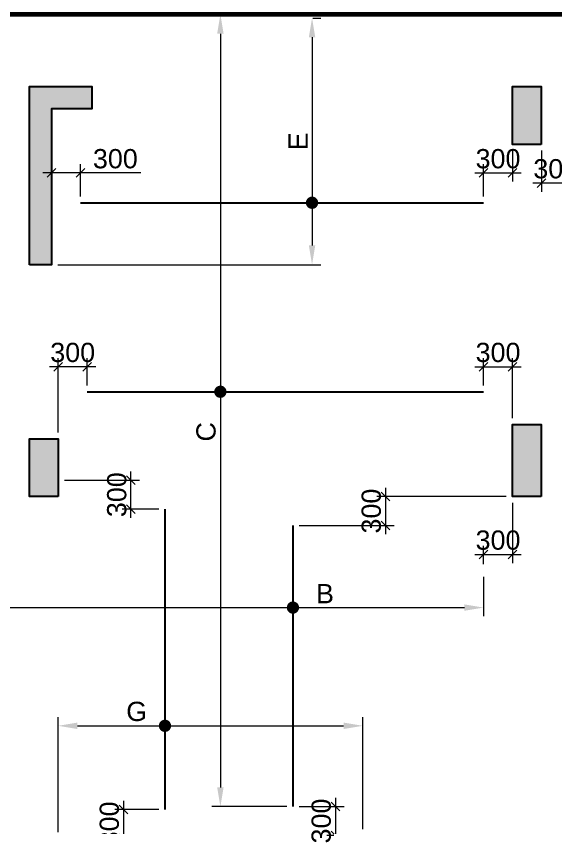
# Model space of a CAD drawing. Header units: millimetres. Extents: x 1123469 to 1883119, y -126924 to 196924.
# Drawn here: x 1701407 to 1707013, y 139723 to 148154 of the extents above; entities that cross this region are included whole.
import ezdxf

# ---------------------------------------------------------------- set-up
doc = ezdxf.new("R2010")
doc.units = ezdxf.units.MM
doc.header["$LTSCALE"] = 500
doc.header["$MEASUREMENT"] = 0
doc.header["$PDMODE"] = 34
doc.linetypes.add('CONTINOUS', pattern=[0])
doc.layers.get('Defpoints').update_dxf_attribs({"lineweight": 0})
for name, color, linetype in [('COL. DIM', 3, 'Continuous'), ('reinf.', 4, 'Continuous'), ('TOWER AREA COLUMN.', 6, 'Continuous')]:
    doc.layers.add(name, color=color, linetype=linetype)
for name, color, linetype, lineweight in [('CUT OUT', 1, 'Continuous', 13), ('dim-M', 1, 'Continuous', 15), ('FOOTING', 1, 'Continuous', 15), ('S - SUNK', 251, 'Continuous', 0), ('TOWER COL HATCH', 253, 'Continuous', 20)]:
    doc.layers.add(name, color=color, linetype=linetype, lineweight=lineweight)
doc.styles.add('3mm', font='arial.ttf')
doc.dimstyles.new('PARAMVEER', dxfattribs={"dimtxt": 200, "dimasz": 100, "dimexe": 0, "dimexo": 25, "dimgap": 10, "dimtad": 1, "dimdec": 0, "dimrnd": 5, "dimzin": 0, "dimdsep": 46, "dimtxsty": '3mm', "dimblk": 'OBLIQUE', "dimcen": 0.09, "dimdle": 75, "dimclrd": 1, "dimclre": 1, "dimclrt": 3, "dimadec": 0, "dimazin": 0, "dimtfac": 1, "dimtdec": 0, "dimtmove": 1, "dimatfit": 3, "dimfxl": 100, "dimtolj": 1, "dimtzin": 0, "dimlwd": 18, "dimlwe": 5, "dimarcsym": 0})

# ---------------------------------------------------------------- blocks, each defined once
blk = doc.blocks.new('3tgra')
at = {"layer": 'TOWER COL HATCH'}
h = blk.add_hatch(color=253, dxfattribs=at)
h.dxf.hatch_style = 1
h.paths.add_polyline_path([(1365640.6, 83006.9), (1365640.6, 84856.9), (1366290.6, 84856.9), (1366290.6, 84626.9), (1365870.6, 84626.9), (1365870.6, 83006.9)])
h = blk.add_hatch(color=253, dxfattribs=at)
h.dxf.hatch_style = 1
h.paths.add_polyline_path([(1370960.6, 84256.9), (1370660.6, 84256.9), (1370660.6, 84856.9), (1370960.6, 84856.9)])
h = blk.add_hatch(color=253, dxfattribs=at)
h.dxf.hatch_style = 1
h.paths.add_polyline_path([(1370960.6, 80596.9), (1370660.6, 80596.9), (1370660.6, 81346.9), (1370960.6, 81346.9)])
h = blk.add_hatch(color=253, dxfattribs=at)
h.dxf.hatch_style = 1
h.paths.add_polyline_path([(1365940.6, 80596.9), (1365640.6, 80596.9), (1365640.6, 81196.9), (1365940.6, 81196.9)])
at = {"layer": 'TOWER AREA COLUMN.', "color": 4}
blk.add_lwpolyline([(1365640.6, 83006.9), (1365640.6, 84856.9), (1366290.6, 84856.9), (1366290.6, 84626.9), (1365870.6, 84626.9), (1365870.6, 83006.9), (1365640.6, 83006.9)], dxfattribs=at)
for points in [[(1370960.6, 84256.9), (1370660.6, 84256.9), (1370660.6, 84856.9), (1370960.6, 84856.9)], [(1370960.6, 80596.9), (1370660.6, 80596.9), (1370660.6, 81346.9), (1370960.6, 81346.9)], [(1365940.6, 80596.9), (1365640.6, 80596.9), (1365640.6, 81196.9), (1365940.6, 81196.9)]]:
    blk.add_lwpolyline(points, close=True, dxfattribs=at)
blk = doc.blocks.new('_Oblique')
at = {"color": 0, "linetype": 'ByBlock', "lineweight": -2}
blk.add_line((-0.5, -0.5), (0.5, 0.5), dxfattribs=at)
blk = doc.blocks.new('*D2624')
at = {"layer": 'COL. DIM', "color": 1, "linetype": 'CONTINOUS', "lineweight": 5, "ltscale": 10, "transparency": 16777216}
for p, q in [((1726903.3, 142855.3), (1726903.3, 142349.5)), ((1727203.3, 141672.5), (1727203.3, 142529.5))]:
    blk.add_line(p, q, dxfattribs=at)
at = {"layer": 'COL. DIM', "color": 1, "lineweight": 18, "ltscale": 10, "transparency": 16777216}
blk.add_line((1726813.3, 142439.5), (1727293.3, 142439.5), dxfattribs=at)
at = {"layer": 'Defpoints', "color": 0, "ltscale": 10, "transparency": 16777216}
for p in [(1726903.3, 142920.3), (1727203.3, 142439.5), (1727203.3, 141607.5), (1405055.6, 139394.2), (1364890.6, 126979.3), (1364890.6, 124332.9)]:
    blk.add_point(p, dxfattribs=at)
at = {"layer": 'S - SUNK', "color": 1, "lineweight": 18, "ltscale": 10, "transparency": 16777216}
blk.add_line((1405130.6, 124332.9), (1364815.6, 124332.9), dxfattribs=at)
at = {"layer": 'S - SUNK', "color": 1, "lineweight": 5, "ltscale": 10, "transparency": 16777216}
for p, q in [((1364890.6, 124333.1), (1364890.6, 124332.9)), ((1405055.6, 124333.1), (1405055.6, 124332.9))]:
    blk.add_line(p, q, dxfattribs=at)
at = {"layer": 'COL. DIM', "color": 1, "lineweight": 18, "ltscale": 10, "transparency": 16777216, "xscale": 90, "yscale": 90, "zscale": 90, "rotation": 180}
blk.add_blockref('_Oblique', (1726903.3, 142439.5), dxfattribs=at)
at = {"layer": 'COL. DIM', "color": 1, "lineweight": 18, "ltscale": 10, "transparency": 16777216, "xscale": 90, "yscale": 90, "zscale": 90}
blk.add_blockref('_Oblique', (1727203.3, 142439.5), dxfattribs=at)
at = {"layer": 'S - SUNK', "color": 1, "lineweight": 18, "ltscale": 10, "transparency": 16777216, "xscale": 100, "yscale": 100, "zscale": 100, "rotation": 180}
blk.add_blockref('_Oblique', (1364890.6, 124332.9), dxfattribs=at)
at = {"layer": 'S - SUNK', "color": 1, "lineweight": 18, "ltscale": 10, "transparency": 16777216, "xscale": 100, "yscale": 100, "zscale": 100}
blk.add_blockref('_Oblique', (1405055.6, 124332.9), dxfattribs=at)
at = {"layer": 'COL. DIM', "color": 3, "ltscale": 10, "transparency": 16777216, "insert": (1727053.3, 142586.6), "char_height": 200, "attachment_point": 5, "style": '3mm'}
blk.add_mtext('\\A1;300', dxfattribs=at)
at = {"layer": 'S - SUNK', "color": 3, "ltscale": 10, "transparency": 16777216, "insert": (1384973.1, 124445), "char_height": 200, "attachment_point": 5, "style": '3mm'}
blk.add_mtext('\\A1;40165', dxfattribs=at)
blk = doc.blocks.new('*D2625')
at = {"layer": 'COL. DIM', "color": 1, "lineweight": 18, "ltscale": 10, "transparency": 16777216}
blk.add_line((1725455.6, 141997.5), (1725455.6, 141517.5), dxfattribs=at)
at = {"layer": 'COL. DIM', "color": 1, "linetype": 'CONTINOUS', "lineweight": 5, "ltscale": 10, "transparency": 16777216}
for p, q in [((1725012.2, 141907.5), (1725545.6, 141907.5)), ((1724393.3, 141607.5), (1725545.6, 141607.5))]:
    blk.add_line(p, q, dxfattribs=at)
at = {"layer": 'Defpoints', "color": 0, "ltscale": 10, "transparency": 16777216}
for p in [(1358872.1, 158914.1), (1431760.6, 158914.1), (1724947.2, 141907.5), (1724328.3, 141607.5), (1725455.6, 141607.5), (1442850.6, 126979.3)]:
    blk.add_point(p, dxfattribs=at)
at = {"layer": 'S - SUNK', "color": 1, "lineweight": 18, "ltscale": 10, "transparency": 16777216}
blk.add_line((1358872.1, 126904.3), (1358872.1, 158989.1), dxfattribs=at)
at = {"layer": 'S - SUNK', "color": 1, "lineweight": 5, "ltscale": 10, "transparency": 16777216}
for p, q in [((1358872.3, 158914.1), (1358872.1, 158914.1)), ((1358872.3, 126979.3), (1358872.1, 126979.3))]:
    blk.add_line(p, q, dxfattribs=at)
at = {"layer": 'COL. DIM', "color": 1, "lineweight": 18, "ltscale": 10, "transparency": 16777216, "xscale": 90, "yscale": 90, "zscale": 90}
for p, rotation in [((1725455.6, 141907.5), 90), ((1725455.6, 141607.5), 270)]:
    blk.add_blockref('_Oblique', p, dxfattribs=dict(at, rotation=rotation))
at = {"layer": 'S - SUNK', "color": 1, "lineweight": 18, "ltscale": 10, "transparency": 16777216, "xscale": 100, "yscale": 100, "zscale": 100}
for p, rotation in [((1358872.1, 158914.1), 90), ((1358872.1, 126979.3), 270)]:
    blk.add_blockref('_Oblique', p, dxfattribs=dict(at, rotation=rotation))
at = {"layer": 'COL. DIM', "color": 3, "ltscale": 10, "transparency": 16777216, "insert": (1725308.4, 141757.5), "char_height": 200, "attachment_point": 5, "rotation": 90, "style": '3mm'}
blk.add_mtext('\\A1;300', dxfattribs=at)
at = {"layer": 'S - SUNK', "color": 3, "ltscale": 10, "transparency": 16777216, "insert": (1358759.9, 142946.7), "char_height": 200, "attachment_point": 5, "rotation": 90, "style": '3mm'}
blk.add_mtext('\\A1;31935', dxfattribs=at)
blk = doc.blocks.new('*D2626')
at = {"layer": 'COL. DIM', "color": 1, "linetype": 'CONTINOUS', "lineweight": 5, "ltscale": 10, "transparency": 16777216}
for p, q in [((1716598.3, 143871.7), (1716598.3, 143375.6)), ((1716298.3, 143802.5), (1716298.3, 143375.6))]:
    blk.add_line(p, q, dxfattribs=at)
at = {"layer": 'COL. DIM', "color": 1, "lineweight": 18, "ltscale": 10, "transparency": 16777216}
for p, q in [((1716688.3, 143465.6), (1716208.3, 143465.6)), ((1717247, 143465.6), (1716598.3, 143465.6))]:
    blk.add_line(p, q, dxfattribs=at)
at = {"layer": 'Defpoints', "color": 0, "ltscale": 10, "transparency": 16777216}
for p in [(1716598.3, 143936.7), (1716298.3, 143867.5), (1716298.3, 143465.6), (1390780.6, 139394.2), (1405055.6, 139394.2), (1405055.6, 138200.6)]:
    blk.add_point(p, dxfattribs=at)
at = {"layer": 'S - SUNK', "color": 1, "lineweight": 18, "ltscale": 10, "transparency": 16777216}
blk.add_line((1390705.6, 138200.6), (1405130.6, 138200.6), dxfattribs=at)
at = {"layer": 'S - SUNK', "color": 1, "lineweight": 5, "ltscale": 10, "transparency": 16777216}
for p, q in [((1390780.6, 138200.7), (1390780.6, 138200.6)), ((1405055.6, 138200.7), (1405055.6, 138200.6))]:
    blk.add_line(p, q, dxfattribs=at)
at = {"layer": 'COL. DIM', "color": 1, "lineweight": 18, "ltscale": 10, "transparency": 16777216, "xscale": 90, "yscale": 90, "zscale": 90, "rotation": 180}
blk.add_blockref('_Oblique', (1716298.3, 143465.6), dxfattribs=at)
at = {"layer": 'COL. DIM', "color": 1, "lineweight": 18, "ltscale": 10, "transparency": 16777216, "xscale": 90, "yscale": 90, "zscale": 90}
blk.add_blockref('_Oblique', (1716598.3, 143465.6), dxfattribs=at)
at = {"layer": 'S - SUNK', "color": 1, "lineweight": 18, "ltscale": 10, "transparency": 16777216, "xscale": 100, "yscale": 100, "zscale": 100, "rotation": 180}
blk.add_blockref('_Oblique', (1390780.6, 138200.6), dxfattribs=at)
at = {"layer": 'S - SUNK', "color": 1, "lineweight": 18, "ltscale": 10, "transparency": 16777216, "xscale": 100, "yscale": 100, "zscale": 100}
blk.add_blockref('_Oblique', (1405055.6, 138200.6), dxfattribs=at)
at = {"layer": 'COL. DIM', "color": 3, "ltscale": 10, "transparency": 16777216, "insert": (1716981.5, 143612.8), "char_height": 200, "attachment_point": 5, "style": '3mm'}
blk.add_mtext('\\A1;300', dxfattribs=at)
at = {"layer": 'S - SUNK', "color": 3, "ltscale": 10, "transparency": 16777216, "insert": (1397918.1, 138312.7), "char_height": 200, "attachment_point": 5, "style": '3mm'}
blk.add_mtext('\\A1;14275', dxfattribs=at)
blk = doc.blocks.new('*D2637')
at = {"layer": 'COL. DIM', "color": 1, "linetype": 'CONTINOUS', "lineweight": 5, "ltscale": 10, "transparency": 16777216}
for p, q in [((1706863.3, 146757.6), (1706863.3, 146330.7)), ((1707163.3, 146327.1), (1707163.3, 146510.7))]:
    blk.add_line(p, q, dxfattribs=at)
at = {"layer": 'COL. DIM', "color": 1, "lineweight": 18, "ltscale": 10, "transparency": 16777216}
blk.add_line((1707253.3, 146420.7), (1706773.3, 146420.7), dxfattribs=at)
at = {"layer": 'Defpoints', "color": 0, "ltscale": 10, "transparency": 16777216}
for p in [(1706863.3, 146822.6), (1706863.3, 146420.7), (1707163.3, 146262.1), (1759998.3, 140447.5), (1761900.8, 140447.5), (1761900.8, 139912.9)]:
    blk.add_point(p, dxfattribs=at)
at = {"layer": 'S - SUNK', "color": 1, "lineweight": 18, "ltscale": 10, "transparency": 16777216}
blk.add_line((1759923.3, 139912.9), (1761975.8, 139912.9), dxfattribs=at)
at = {"layer": 'S - SUNK', "color": 1, "lineweight": 5, "ltscale": 10, "transparency": 16777216}
for p, q in [((1759998.3, 139913.1), (1759998.3, 139912.9)), ((1761900.8, 139913.1), (1761900.8, 139912.9))]:
    blk.add_line(p, q, dxfattribs=at)
at = {"layer": 'COL. DIM', "color": 1, "lineweight": 18, "ltscale": 10, "transparency": 16777216, "xscale": 90, "yscale": 90, "zscale": 90, "rotation": 180}
blk.add_blockref('_Oblique', (1706863.3, 146420.7), dxfattribs=at)
at = {"layer": 'COL. DIM', "color": 1, "lineweight": 18, "ltscale": 10, "transparency": 16777216, "xscale": 90, "yscale": 90, "zscale": 90}
blk.add_blockref('_Oblique', (1707163.3, 146420.7), dxfattribs=at)
at = {"layer": 'S - SUNK', "color": 1, "lineweight": 18, "ltscale": 10, "transparency": 16777216, "xscale": 100, "yscale": 100, "zscale": 100, "rotation": 180}
blk.add_blockref('_Oblique', (1759998.3, 139912.9), dxfattribs=at)
at = {"layer": 'S - SUNK', "color": 1, "lineweight": 18, "ltscale": 10, "transparency": 16777216, "xscale": 100, "yscale": 100, "zscale": 100}
blk.add_blockref('_Oblique', (1761900.8, 139912.9), dxfattribs=at)
at = {"layer": 'COL. DIM', "color": 3, "ltscale": 10, "transparency": 16777216, "insert": (1707013.3, 146567.9), "char_height": 200, "attachment_point": 5, "style": '3mm'}
blk.add_mtext('\\A1;300', dxfattribs=at)
at = {"layer": 'S - SUNK', "color": 3, "ltscale": 10, "transparency": 16777216, "insert": (1760949.5, 140025), "char_height": 200, "attachment_point": 5, "style": '3mm'}
blk.add_mtext('\\A1;1900', dxfattribs=at)
blk = doc.blocks.new('*D2640')
at = {"layer": 'COL. DIM', "color": 1, "linetype": 'CONTINOUS', "lineweight": 5, "ltscale": 10, "transparency": 16777216}
for p, q in [((1701843.3, 143827.6), (1701843.3, 144602.5)), ((1702143.3, 144317.3), (1702143.3, 144602.5))]:
    blk.add_line(p, q, dxfattribs=at)
at = {"layer": 'COL. DIM', "color": 1, "lineweight": 18, "ltscale": 10, "transparency": 16777216}
blk.add_line((1702233.3, 144512.5), (1701753.3, 144512.5), dxfattribs=at)
at = {"layer": 'Defpoints', "color": 0, "ltscale": 10, "transparency": 16777216}
for p in [(1701843.3, 144512.5), (1702143.3, 144252.3), (1701843.3, 143762.6)]:
    blk.add_point(p, dxfattribs=at)
at = {"layer": 'COL. DIM', "color": 1, "lineweight": 18, "ltscale": 10, "transparency": 16777216, "xscale": 90, "yscale": 90, "zscale": 90, "rotation": 180}
blk.add_blockref('_Oblique', (1701843.3, 144512.5), dxfattribs=at)
at = {"layer": 'COL. DIM', "color": 1, "lineweight": 18, "ltscale": 10, "transparency": 16777216, "xscale": 90, "yscale": 90, "zscale": 90}
blk.add_blockref('_Oblique', (1702143.3, 144512.5), dxfattribs=at)
at = {"layer": 'COL. DIM', "color": 3, "ltscale": 10, "transparency": 16777216, "insert": (1701993.3, 144659.7), "char_height": 200, "attachment_point": 5, "style": '3mm'}
blk.add_mtext('\\A1;300', dxfattribs=at)
blk = doc.blocks.new('*D2641')
at = {"layer": 'COL. DIM', "color": 1, "linetype": 'CONTINOUS', "lineweight": 5, "ltscale": 10, "transparency": 16777216}
for p, q in [((1703537, 148172.6), (1703618, 148172.6)), ((1704217, 139942.6), (1703438, 139942.6))]:
    blk.add_line(p, q, dxfattribs=at)
at = {"layer": 'COL. DIM', "color": 1, "lineweight": 18, "ltscale": 10, "transparency": 16777216}
blk.add_line((1703528, 147972.6), (1703528, 140142.6), dxfattribs=at)
at = {"layer": 'COL. DIM', "color": 1, "ltscale": 10, "transparency": 16777216}
for points in [[(1703494.7, 147972.6), (1703561.4, 147972.6), (1703528, 148172.6)], [(1703494.7, 140142.6), (1703561.4, 140142.6), (1703528, 139942.6)]]:
    blk.add_solid(points, dxfattribs=at)
at = {"layer": 'Defpoints', "color": 0, "ltscale": 10, "transparency": 16777216}
for p in [(1703472, 148172.6), (1703528, 139942.6), (1704282, 139942.6)]:
    blk.add_point(p, dxfattribs=at)
at = {"layer": 'COL. DIM', "color": 3, "ltscale": 10, "transparency": 16777216, "insert": (1703379.6, 143836.3), "char_height": 200, "attachment_point": 5, "rotation": 90, "style": '3mm'}
blk.add_mtext('\\A1;C', dxfattribs=at)
blk = doc.blocks.new('*D2642')
at = {"layer": 'COL. DIM', "color": 1, "linetype": 'CONTINOUS', "lineweight": 5, "ltscale": 10, "transparency": 16777216}
for p, q in [((1706263.3, 144317.3), (1706263.3, 144602.5)), ((1706563.3, 143977.6), (1706563.3, 144602.5))]:
    blk.add_line(p, q, dxfattribs=at)
at = {"layer": 'COL. DIM', "color": 1, "lineweight": 18, "ltscale": 10, "transparency": 16777216}
blk.add_line((1706173.3, 144512.5), (1706653.3, 144512.5), dxfattribs=at)
at = {"layer": 'Defpoints', "color": 0, "ltscale": 10, "transparency": 16777216}
for p in [(1706563.3, 144512.5), (1706263.3, 144252.3), (1706563.3, 143912.6)]:
    blk.add_point(p, dxfattribs=at)
at = {"layer": 'COL. DIM', "color": 1, "lineweight": 18, "ltscale": 10, "transparency": 16777216, "xscale": 90, "yscale": 90, "zscale": 90, "rotation": 180}
blk.add_blockref('_Oblique', (1706263.3, 144512.5), dxfattribs=at)
at = {"layer": 'COL. DIM', "color": 1, "lineweight": 18, "ltscale": 10, "transparency": 16777216, "xscale": 90, "yscale": 90, "zscale": 90}
blk.add_blockref('_Oblique', (1706563.3, 144512.5), dxfattribs=at)
at = {"layer": 'COL. DIM', "color": 3, "ltscale": 10, "transparency": 16777216, "insert": (1706413.3, 144659.7), "char_height": 200, "attachment_point": 5, "style": '3mm'}
blk.add_mtext('\\A1;300', dxfattribs=at)
blk = doc.blocks.new('*D2471')
at = {"layer": 'COL. DIM', "color": 1, "linetype": 'CONTINOUS', "lineweight": 5, "ltscale": 10, "transparency": 16777216}
for p, q in [((1700793.3, 142623), (1700793.3, 141920.1)), ((1706263.3, 142330.7), (1706263.3, 141920.1))]:
    blk.add_line(p, q, dxfattribs=at)
at = {"layer": 'COL. DIM', "color": 1, "lineweight": 18, "ltscale": 10, "transparency": 16777216}
blk.add_line((1700993.3, 142010.1), (1706063.3, 142010.1), dxfattribs=at)
at = {"layer": 'COL. DIM', "color": 1, "ltscale": 10, "transparency": 16777216}
for points in [[(1700993.3, 142043.5), (1700993.3, 141976.8), (1700793.3, 142010.1)], [(1706063.3, 142043.5), (1706063.3, 141976.8), (1706263.3, 142010.1)]]:
    blk.add_solid(points, dxfattribs=at)
at = {"layer": 'Defpoints', "color": 0, "ltscale": 10, "transparency": 16777216}
for p in [(1700793.3, 142688), (1706263.3, 142395.7), (1706263.3, 142010.1)]:
    blk.add_point(p, dxfattribs=at)
at = {"layer": 'COL. DIM', "color": 3, "ltscale": 10, "transparency": 16777216, "insert": (1704615, 142155.1), "char_height": 200, "width": 21.479, "attachment_point": 5, "style": '3mm'}
blk.add_mtext('\\A1;B', dxfattribs=at)
blk = doc.blocks.new('*D2486')
at = {"layer": 'COL. DIM', "color": 1, "lineweight": 18, "ltscale": 10, "transparency": 16777216}
blk.add_line((1705244.1, 143252.6), (1705244.1, 142772.6), dxfattribs=at)
at = {"layer": 'COL. DIM', "color": 1, "linetype": 'CONTINOUS', "lineweight": 5, "ltscale": 10, "transparency": 16777216}
for p, q in [((1706498.3, 143162.6), (1705154.1, 143162.6)), ((1704347, 142862.6), (1705334.1, 142862.6))]:
    blk.add_line(p, q, dxfattribs=at)
at = {"layer": 'Defpoints', "color": 0, "ltscale": 10, "transparency": 16777216}
for p in [(1706563.3, 143162.6), (1704282, 142862.6), (1705244.1, 142862.6)]:
    blk.add_point(p, dxfattribs=at)
at = {"layer": 'COL. DIM', "color": 1, "lineweight": 18, "ltscale": 10, "transparency": 16777216, "xscale": 90, "yscale": 90, "zscale": 90}
for p, rotation in [((1705244.1, 143162.6), 90), ((1705244.1, 142862.6), 270)]:
    blk.add_blockref('_Oblique', p, dxfattribs=dict(at, rotation=rotation))
at = {"layer": 'COL. DIM', "color": 3, "ltscale": 10, "transparency": 16777216, "insert": (1705096.9, 143012.6), "char_height": 200, "attachment_point": 5, "rotation": 90, "style": '3mm'}
blk.add_mtext('\\A1;300', dxfattribs=at)
blk = doc.blocks.new('*D2490')
at = {"layer": 'COL. DIM', "color": 1, "linetype": 'CONTINOUS', "lineweight": 5, "ltscale": 10, "transparency": 16777216}
for p, q in [((1701843.3, 139677.6), (1701843.3, 140871.8)), ((1705008.3, 139707.6), (1705008.3, 140871.8))]:
    blk.add_line(p, q, dxfattribs=at)
at = {"layer": 'COL. DIM', "color": 1, "lineweight": 18, "ltscale": 10, "transparency": 16777216}
blk.add_line((1702043.3, 140781.8), (1704808.3, 140781.8), dxfattribs=at)
at = {"layer": 'COL. DIM', "color": 1, "ltscale": 10, "transparency": 16777216}
for points in [[(1702043.3, 140815.1), (1702043.3, 140748.4), (1701843.3, 140781.8)], [(1704808.3, 140815.1), (1704808.3, 140748.4), (1705008.3, 140781.8)]]:
    blk.add_solid(points, dxfattribs=at)
at = {"layer": 'Defpoints', "color": 0, "ltscale": 10, "transparency": 16777216}
for p in [(1705008.3, 140781.8), (1705008.3, 139642.6), (1701843.3, 139612.6)]:
    blk.add_point(p, dxfattribs=at)
at = {"layer": 'COL. DIM', "color": 3, "ltscale": 10, "transparency": 16777216, "insert": (1702658.3, 140930.2), "char_height": 200, "width": 21.479, "attachment_point": 5, "style": '3mm'}
blk.add_mtext('\\A1;G', dxfattribs=at)
blk = doc.blocks.new('*D2491')
at = {"layer": 'COL. DIM', "color": 1, "lineweight": 18, "ltscale": 10, "transparency": 16777216}
blk.add_line((1702522.2, 140002.6), (1702522.2, 139522.6), dxfattribs=at)
at = {"layer": 'COL. DIM', "color": 1, "linetype": 'CONTINOUS', "lineweight": 5, "ltscale": 10, "transparency": 16777216}
for p, q in [((1702887.2, 139912.6), (1702432.2, 139912.6)), ((1701908.3, 139612.6), (1702612.2, 139612.6))]:
    blk.add_line(p, q, dxfattribs=at)
at = {"layer": 'Defpoints', "color": 0, "ltscale": 10, "transparency": 16777216}
for p in [(1702952.2, 139912.6), (1701843.3, 139612.6), (1702522.2, 139612.6)]:
    blk.add_point(p, dxfattribs=at)
at = {"layer": 'COL. DIM', "color": 1, "lineweight": 18, "ltscale": 10, "transparency": 16777216, "xscale": 90, "yscale": 90, "zscale": 90}
for p, rotation in [((1702522.2, 139912.6), 90), ((1702522.2, 139612.6), 270)]:
    blk.add_blockref('_Oblique', p, dxfattribs=dict(at, rotation=rotation))
at = {"layer": 'COL. DIM', "color": 3, "ltscale": 10, "transparency": 16777216, "insert": (1702375, 139762.6), "char_height": 200, "attachment_point": 5, "rotation": 90, "style": '3mm'}
blk.add_mtext('\\A1;300', dxfattribs=at)
blk = doc.blocks.new('*D2492')
at = {"layer": 'COL. DIM', "color": 1, "lineweight": 18, "ltscale": 10, "transparency": 16777216}
blk.add_line((1702599.2, 142942.8), (1702599.2, 143422.8), dxfattribs=at)
at = {"layer": 'COL. DIM', "color": 1, "linetype": 'CONTINOUS', "lineweight": 5, "ltscale": 10, "transparency": 16777216}
for p, q in [((1701908.3, 143332.8), (1702689.2, 143332.8)), ((1702887.2, 143032.8), (1702509.2, 143032.8))]:
    blk.add_line(p, q, dxfattribs=at)
at = {"layer": 'Defpoints', "color": 0, "ltscale": 10, "transparency": 16777216}
for p in [(1701843.3, 143332.8), (1702599.2, 143332.8), (1702952.2, 143032.8)]:
    blk.add_point(p, dxfattribs=at)
at = {"layer": 'COL. DIM', "color": 1, "lineweight": 18, "ltscale": 10, "transparency": 16777216, "xscale": 90, "yscale": 90, "zscale": 90}
for p, rotation in [((1702599.2, 143332.8), 90), ((1702599.2, 143032.8), 270)]:
    blk.add_blockref('_Oblique', p, dxfattribs=dict(at, rotation=rotation))
at = {"layer": 'COL. DIM', "color": 3, "ltscale": 10, "transparency": 16777216, "insert": (1702452, 143182.8), "char_height": 200, "attachment_point": 5, "rotation": 90, "style": '3mm'}
blk.add_mtext('\\A1;300', dxfattribs=at)
blk = doc.blocks.new('*D2493')
at = {"layer": 'COL. DIM', "color": 1, "lineweight": 18, "ltscale": 10, "transparency": 16777216}
blk.add_line((1704724.2, 140032.6), (1704724.2, 139552.6), dxfattribs=at)
at = {"layer": 'COL. DIM', "color": 1, "linetype": 'CONTINOUS', "lineweight": 5, "ltscale": 10, "transparency": 16777216}
for p, q in [((1704347, 139942.6), (1704814.2, 139942.6)), ((1704943.3, 139642.6), (1704634.2, 139642.6))]:
    blk.add_line(p, q, dxfattribs=at)
at = {"layer": 'Defpoints', "color": 0, "ltscale": 10, "transparency": 16777216}
for p in [(1704282, 139942.6), (1704724.2, 139642.6), (1705008.3, 139642.6)]:
    blk.add_point(p, dxfattribs=at)
at = {"layer": 'COL. DIM', "color": 1, "lineweight": 18, "ltscale": 10, "transparency": 16777216, "xscale": 90, "yscale": 90, "zscale": 90}
for p, rotation in [((1704724.2, 139942.6), 90), ((1704724.2, 139642.6), 270)]:
    blk.add_blockref('_Oblique', p, dxfattribs=dict(at, rotation=rotation))
at = {"layer": 'COL. DIM', "color": 3, "ltscale": 10, "transparency": 16777216, "insert": (1704577, 139792.6), "char_height": 200, "attachment_point": 5, "rotation": 90, "style": '3mm'}
blk.add_mtext('\\A1;300', dxfattribs=at)
blk = doc.blocks.new('*D2536')
at = {"layer": 'COL. DIM', "color": 1, "linetype": 'CONTINOUS', "lineweight": 5, "ltscale": 10, "transparency": 16777216}
for p, q in [((1706563.3, 143097.6), (1706563.3, 142472.8)), ((1706263.3, 142460.7), (1706263.3, 142652.8))]:
    blk.add_line(p, q, dxfattribs=at)
at = {"layer": 'COL. DIM', "color": 1, "lineweight": 18, "ltscale": 10, "transparency": 16777216}
blk.add_line((1706173.3, 142562.8), (1706653.3, 142562.8), dxfattribs=at)
at = {"layer": 'Defpoints', "color": 0, "ltscale": 10, "transparency": 16777216}
for p in [(1706563.3, 143162.6), (1706563.3, 142562.8), (1706263.3, 142395.7)]:
    blk.add_point(p, dxfattribs=at)
at = {"layer": 'COL. DIM', "color": 1, "lineweight": 18, "ltscale": 10, "transparency": 16777216, "xscale": 90, "yscale": 90, "zscale": 90, "rotation": 180}
blk.add_blockref('_Oblique', (1706263.3, 142562.8), dxfattribs=at)
at = {"layer": 'COL. DIM', "color": 1, "lineweight": 18, "ltscale": 10, "transparency": 16777216, "xscale": 90, "yscale": 90, "zscale": 90}
blk.add_blockref('_Oblique', (1706563.3, 142562.8), dxfattribs=at)
at = {"layer": 'COL. DIM', "color": 3, "ltscale": 10, "transparency": 16777216, "insert": (1706413.3, 142710), "char_height": 200, "attachment_point": 5, "style": '3mm'}
blk.add_mtext('\\A1;300', dxfattribs=at)
blk = doc.blocks.new('*D2705')
at = {"layer": 'COL. DIM', "color": 1, "linetype": 'CONTINOUS', "lineweight": 5, "ltscale": 10, "transparency": 16777216}
for p, q in [((1701773.3, 146280.9), (1701773.3, 146615.2)), ((1702073.3, 146280.9), (1702073.3, 146615.2))]:
    blk.add_line(p, q, dxfattribs=at)
at = {"layer": 'COL. DIM', "color": 1, "lineweight": 18, "ltscale": 10, "transparency": 16777216}
for p, q in [((1702163.3, 146525.2), (1701683.3, 146525.2)), ((1702702, 146525.2), (1702073.3, 146525.2))]:
    blk.add_line(p, q, dxfattribs=at)
at = {"layer": 'Defpoints', "color": 0, "ltscale": 10, "transparency": 16777216}
for p in [(1701773.3, 146525.2), (1701773.3, 146215.9), (1702073.3, 146215.9)]:
    blk.add_point(p, dxfattribs=at)
at = {"layer": 'COL. DIM', "color": 1, "lineweight": 18, "ltscale": 10, "transparency": 16777216, "xscale": 90, "yscale": 90, "zscale": 90, "rotation": 180}
blk.add_blockref('_Oblique', (1701773.3, 146525.2), dxfattribs=at)
at = {"layer": 'COL. DIM', "color": 1, "lineweight": 18, "ltscale": 10, "transparency": 16777216, "xscale": 90, "yscale": 90, "zscale": 90}
blk.add_blockref('_Oblique', (1702073.3, 146525.2), dxfattribs=at)
at = {"layer": 'COL. DIM', "color": 3, "ltscale": 10, "transparency": 16777216, "insert": (1702436.5, 146672.4), "char_height": 200, "attachment_point": 5, "style": '3mm'}
blk.add_mtext('\\A1;300', dxfattribs=at)
blk = doc.blocks.new('*D2706')
at = {"layer": 'COL. DIM', "color": 1, "linetype": 'CONTINOUS', "lineweight": 5, "ltscale": 10, "transparency": 16777216}
for p, q in [((1706563.2, 146757.6), (1706563.2, 146435.2)), ((1706263.2, 146280.9), (1706263.2, 146615.2))]:
    blk.add_line(p, q, dxfattribs=at)
at = {"layer": 'COL. DIM', "color": 1, "lineweight": 18, "ltscale": 10, "transparency": 16777216}
blk.add_line((1706173.2, 146525.2), (1706653.2, 146525.2), dxfattribs=at)
at = {"layer": 'Defpoints', "color": 0, "ltscale": 10, "transparency": 16777216}
for p in [(1706563.2, 146822.6), (1706563.2, 146525.2), (1706263.2, 146215.9)]:
    blk.add_point(p, dxfattribs=at)
at = {"layer": 'COL. DIM', "color": 1, "lineweight": 18, "ltscale": 10, "transparency": 16777216, "xscale": 90, "yscale": 90, "zscale": 90, "rotation": 180}
blk.add_blockref('_Oblique', (1706263.2, 146525.2), dxfattribs=at)
at = {"layer": 'COL. DIM', "color": 1, "lineweight": 18, "ltscale": 10, "transparency": 16777216, "xscale": 90, "yscale": 90, "zscale": 90}
blk.add_blockref('_Oblique', (1706563.2, 146525.2), dxfattribs=at)
at = {"layer": 'COL. DIM', "color": 3, "ltscale": 10, "transparency": 16777216, "insert": (1706413.2, 146672.4), "char_height": 200, "attachment_point": 5, "style": '3mm'}
blk.add_mtext('\\A1;300', dxfattribs=at)
blk = doc.blocks.new('*D2707')
at = {"layer": 'COL. DIM', "color": 1, "linetype": 'CONTINOUS', "lineweight": 5, "ltscale": 10, "transparency": 16777216}
for p, q in [((1704489.6, 148134.9), (1704570.6, 148134.9)), ((1701838.3, 145572.6), (1704570.6, 145572.6))]:
    blk.add_line(p, q, dxfattribs=at)
at = {"layer": 'COL. DIM', "color": 1, "lineweight": 18, "ltscale": 10, "transparency": 16777216}
blk.add_line((1704480.6, 147934.9), (1704480.6, 145772.6), dxfattribs=at)
at = {"layer": 'COL. DIM', "color": 1, "ltscale": 10, "transparency": 16777216}
for points in [[(1704447.3, 147934.9), (1704513.9, 147934.9), (1704480.6, 148134.9)], [(1704447.3, 145772.6), (1704513.9, 145772.6), (1704480.6, 145572.6)]]:
    blk.add_solid(points, dxfattribs=at)
at = {"layer": 'Defpoints', "color": 0, "ltscale": 10, "transparency": 16777216}
for p in [(1704424.6, 148134.9), (1701773.3, 145572.6), (1704480.6, 145572.6)]:
    blk.add_point(p, dxfattribs=at)
at = {"layer": 'COL. DIM', "color": 3, "ltscale": 10, "transparency": 16777216, "insert": (1704335.6, 146853.8), "char_height": 200, "attachment_point": 5, "rotation": 90, "style": '3mm'}
blk.add_mtext('\\A1;E', dxfattribs=at)
blk = doc.blocks.new('*D3556')
at = {"layer": 'COL. DIM', "color": 1, "lineweight": 18, "ltscale": 10, "transparency": 16777216}
blk.add_line((1817173.9, 134747.8), (1817173.9, 133597.8), dxfattribs=at)
at = {"layer": 'COL. DIM', "color": 1, "linetype": 'CONTINOUS', "lineweight": 5, "ltscale": 10, "transparency": 16777216}
for p, q in [((1817863.7, 134657.8), (1817083.9, 134657.8)), ((1816402.2, 133687.8), (1817263.9, 133687.8))]:
    blk.add_line(p, q, dxfattribs=at)
at = {"layer": 'Defpoints', "color": 0, "ltscale": 10, "transparency": 16777216}
for p in [(1417087.7, 156599.2), (1417240.6, 156599.2), (1417240.6, 155194.2), (1817928.7, 134657.8), (1816337.2, 133687.8), (1817173.9, 133687.8)]:
    blk.add_point(p, dxfattribs=at)
at = {"layer": 'S - SUNK', "color": 1, "lineweight": 18, "ltscale": 10, "transparency": 16777216}
blk.add_line((1417087.7, 155119.2), (1417087.7, 156674.2), dxfattribs=at)
at = {"layer": 'S - SUNK', "color": 1, "lineweight": 5, "ltscale": 10, "transparency": 16777216}
for p, q in [((1417087.8, 156599.2), (1417087.7, 156599.2)), ((1417087.8, 155194.2), (1417087.7, 155194.2))]:
    blk.add_line(p, q, dxfattribs=at)
at = {"layer": 'COL. DIM', "color": 1, "lineweight": 18, "ltscale": 10, "transparency": 16777216, "xscale": 90, "yscale": 90, "zscale": 90}
for p, rotation in [((1817173.9, 134657.8), 90), ((1817173.9, 133687.8), 270)]:
    blk.add_blockref('_Oblique', p, dxfattribs=dict(at, rotation=rotation))
at = {"layer": 'S - SUNK', "color": 1, "lineweight": 18, "ltscale": 10, "transparency": 16777216, "xscale": 100, "yscale": 100, "zscale": 100}
for p, rotation in [((1417087.7, 156599.2), 90), ((1417087.7, 155194.2), 270)]:
    blk.add_blockref('_Oblique', p, dxfattribs=dict(at, rotation=rotation))
at = {"layer": 'COL. DIM', "color": 3, "ltscale": 10, "transparency": 16777216, "insert": (1817026.8, 134172.8), "char_height": 200, "attachment_point": 5, "rotation": 90, "style": '3mm'}
blk.add_mtext('\\A1;970', dxfattribs=at)
at = {"layer": 'S - SUNK', "color": 3, "ltscale": 10, "transparency": 16777216, "insert": (1416975.6, 155896.7), "char_height": 200, "attachment_point": 5, "rotation": 90, "style": '3mm'}
blk.add_mtext('\\A1;1405', dxfattribs=at)

msp = doc.modelspace()

# ---------------------------------------------------------------- linework, layer by layer
at = {"layer": 'dim-M', "color": 4, "ltscale": 10, "const_width": 63.8}
for points in [[(1704448.7, 146215.9, 1), (1704512.5, 146215.9, 1)], [(1703496.2, 144252.3, 1), (1703559.9, 144252.3, 1)], [(1704250.2, 142010.1, 1), (1704313.9, 142010.1, 1)], [(1702920.4, 140781.8, 1), (1702984.1, 140781.8, 1)]]:
    msp.add_lwpolyline(points, format="xyb", close=True, dxfattribs=at)
at = {"layer": 'FOOTING', "color": 3, "ltscale": 10, "const_width": 50}
msp.add_lwpolyline([(1752863.3, 138937.5), (1726683.3, 138937.5), (1726683.3, 126522.5), (1718128.3, 126522.5), (1718128.3, 126007.5), (1709348.3, 126007.5), (1709348.3, 126522.5), (1700793.3, 126522.5), (1700793.3, 148172.6), (1711883.3, 148172.6), (1711883.3, 158457.3), (1720758.3, 158457.3), (1720758.3, 156957.3), (1724708.3, 156957.3), (1724708.3, 156142.5), (1726403.3, 156142.5), (1726403.3, 154737.5), (1753143.3, 154737.5)], dxfattribs=at)
at = {"layer": 'reinf.', "color": 4, "ltscale": 1.4}
for p, q in [((1702073.3, 146215.9), (1706263.2, 146215.9)), ((1702143.3, 144252.3), (1706263.3, 144252.3))]:
    msp.add_line(p, q, dxfattribs=at)
at = {"layer": 'reinf.', "color": 4, "ltscale": 10}
for p, q in [((1702952.2, 143032.8), (1702952.2, 139912.6)), ((1704282, 142862.6), (1704282, 139942.6))]:
    msp.add_line(p, q, dxfattribs=at)

# ---------------------------------------------------------------- block references
at = {"layer": 'CUT OUT', "color": 4}
msp.add_blockref('3tgra', (335902.6, 62565.7), dxfattribs=at)

# ---------------------------------------------------------------- dimensions: what is measured, and where the dimension line sits
at = {"layer": 'COL. DIM', "color": 6, "ltscale": 10}
for base, p1, p2, angle, picture, middle in [((1725455.6, 141607.5), (1724947.2, 141907.5), (1724328.3, 141607.5), 90, '*D2625', (1725455.6, 141757.5)), ((1701773.3, 146525.2), (1702073.3, 146215.9), (1701773.3, 146215.9), 180, '*D2705', (1702436.5, 146601.2)), ((1706863.3, 146420.7), (1707163.3, 146262.1), (1706863.3, 146822.6), 180, '*D2637', (1707013.3, 146420.7)), ((1701843.3, 144512.5), (1702143.3, 144252.3), (1701843.3, 143762.6), 180, '*D2640', (1701993.3, 144512.5)), ((1716298.3, 143465.6), (1716598.3, 143936.7), (1716298.3, 143867.5), 180, '*D2626', (1716981.5, 143465.6)), ((1702599.2, 143332.8), (1702952.2, 143032.8), (1701843.3, 143332.8), 270, '*D2492', (1702599.2, 143182.8)), ((1705244.1, 142862.6), (1706563.3, 143162.6), (1704282, 142862.6), 90, '*D2486', (1705244.1, 143012.6)), ((1702522.2, 139612.6), (1702952.2, 139912.6), (1701843.3, 139612.6), 90, '*D2491', (1702522.2, 139762.6)), ((1704724.2, 139642.6), (1704282, 139942.6), (1705008.3, 139642.6), 90, '*D2493', (1704724.2, 139792.6))]:
    dim = msp.add_linear_dim(base=base, p1=p1, p2=p2, angle=angle, dimstyle='PARAMVEER', override={"dimasz": 90, "dimexe": 90, "dimexo": 65, "dimgap": 45, "dimpost": '\\X', "dimdle": 90, "dimfxl": 0.18, "dimarcsym": 1}, dxfattribs=at)
    dim.commit()
    dim.dimension.update_dxf_attribs({"geometry": picture, "text_midpoint": middle, "dimtype": 160})
dim = msp.add_linear_dim(base=(1817173.9, 133687.8), p1=(1817928.7, 134657.8), p2=(1816337.2, 133687.8), angle=90, dimstyle='PARAMVEER', override={"dimasz": 90, "dimexe": 90, "dimexo": 65, "dimgap": 45, "dimpost": '\\X', "dimdle": 90, "dimfxl": 0.18, "dimarcsym": 1}, dxfattribs=at)
dim.commit()
dim.dimension.update_dxf_attribs({"geometry": '*D3556', "text_midpoint": (1817026.8, 134172.8)})
for base, p1, p2, text, picture, middle in [((1703528, 139942.6), (1703472, 148172.6), (1704282, 139942.6), 'C', '*D2641', (1703528, 143836.3)), ((1704480.6, 145572.6), (1704424.6, 148134.9), (1701773.3, 145572.6), 'E', '*D2707', (1704480.6, 146853.8))]:
    dim = msp.add_linear_dim(base=base, p1=p1, p2=p2, angle=90, text=text, dimstyle='PARAMVEER', override={"dimasz": 200, "dimexe": 90, "dimexo": 65, "dimgap": 45, "dimpost": '\\X', "dimsah": 1, "dimdle": 90, "dimfxl": 0.18, "dimarcsym": 1}, dxfattribs=at)
    dim.commit()
    dim.dimension.update_dxf_attribs({"geometry": picture, "text_midpoint": middle, "dimtype": 160})
for base, p1, p2, picture, middle in [((1706563.2, 146525.2), (1706263.2, 146215.9), (1706563.2, 146822.6), '*D2706', (1706413.2, 146525.2)), ((1706563.3, 144512.5), (1706263.3, 144252.3), (1706563.3, 143912.6), '*D2642', (1706413.3, 144512.5)), ((1706563.3, 142562.8), (1706263.3, 142395.7), (1706563.3, 143162.6), '*D2536', (1706413.3, 142562.8)), ((1727203.3, 142439.5), (1726903.3, 142920.3), (1727203.3, 141607.5), '*D2624', (1727053.3, 142439.5))]:
    dim = msp.add_linear_dim(base=base, p1=p1, p2=p2, dimstyle='PARAMVEER', override={"dimasz": 90, "dimexe": 90, "dimexo": 65, "dimgap": 45, "dimpost": '\\X', "dimdle": 90, "dimfxl": 0.18, "dimarcsym": 1}, dxfattribs=at)
    dim.commit()
    dim.dimension.update_dxf_attribs({"geometry": picture, "text_midpoint": middle, "dimtype": 160})
for base, p1, p2, text, picture, middle in [((1706263.3, 142010.1), (1700793.3, 142688), (1706263.3, 142395.7), 'B', '*D2471', (1704615, 142010.1)), ((1705008.3, 140781.8), (1701843.3, 139612.6), (1705008.3, 139642.6), 'G', '*D2490', (1702658.3, 140781.8))]:
    dim = msp.add_linear_dim(base=base, p1=p1, p2=p2, text=text, dimstyle='PARAMVEER', override={"dimasz": 200, "dimexe": 90, "dimexo": 65, "dimgap": 45, "dimpost": '\\X', "dimsah": 1, "dimdle": 90, "dimfxl": 0.18, "dimarcsym": 1}, dxfattribs=at)
    dim.commit()
    dim.dimension.update_dxf_attribs({"geometry": picture, "text_midpoint": middle, "dimtype": 160})
at = {"layer": 'S - SUNK', "color": 4, "ltscale": 10}
for base, p1, p2, picture, middle in [((1358872.1, 158914.1), (1442850.6, 126979.3), (1431760.6, 158914.1), '*D2625', (1358759.9, 142946.7)), ((1417087.7, 156599.2), (1417240.6, 155194.2), (1417240.6, 156599.2), '*D3556', (1416975.6, 155896.7))]:
    dim = msp.add_linear_dim(base=base, p1=p1, p2=p2, angle=90, dimstyle='PARAMVEER', override={"dimpost": '\\X', "dimfxl": 0.15, "dimfxlon": 1, "dimarcsym": 1}, dxfattribs=at)
    dim.commit()
    dim.dimension.update_dxf_attribs({"geometry": picture, "text_midpoint": middle})
for base, p1, p2, picture, middle in [((1761900.772, 139912.9118), (1759998.2722, 140447.4838), (1761900.772, 140447.4838), '*D2637', (1760949.5221, 140025.0264)), ((1405055.6, 138200.6), (1390780.6, 139394.2), (1405055.6, 139394.2), '*D2626', (1397918.1, 138312.7)), ((1364890.6, 124332.9), (1405055.6, 139394.2), (1364890.6, 126979.3), '*D2624', (1384973.1, 124445))]:
    dim = msp.add_linear_dim(base=base, p1=p1, p2=p2, dimstyle='PARAMVEER', override={"dimpost": '\\X', "dimfxl": 0.15, "dimfxlon": 1, "dimarcsym": 1}, dxfattribs=at)
    dim.commit()
    dim.dimension.update_dxf_attribs({"geometry": picture, "text_midpoint": middle})

doc.saveas('drawing.dxf')
